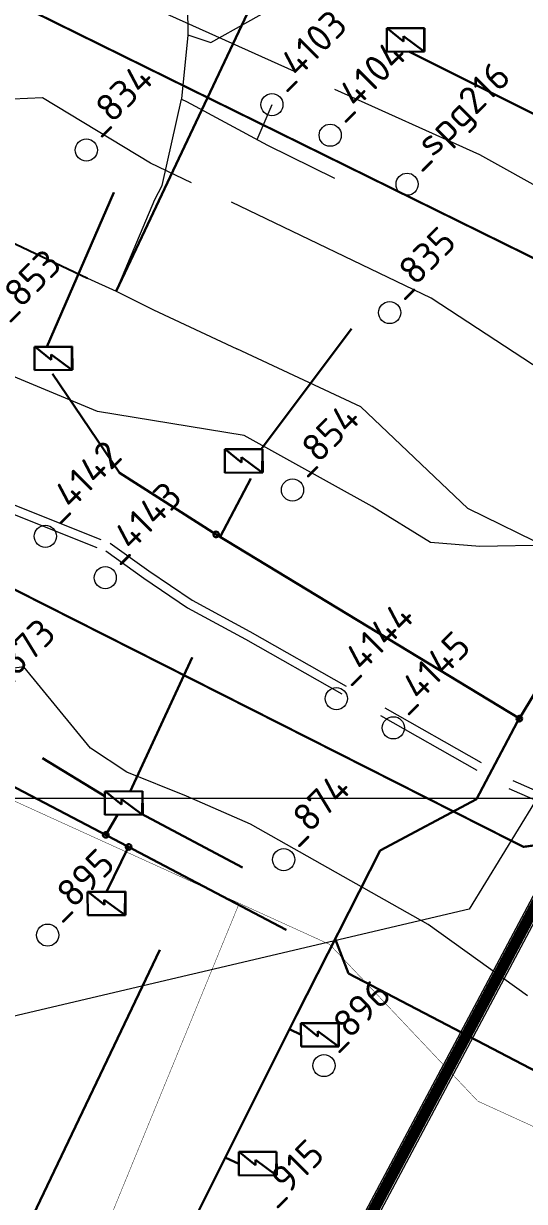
# Model space of a CAD drawing. Header units: millimetres. Extents: x 519 to 9564855, y -810 to 5021775.
# Drawn here: x 9525539 to 9525765, y 5000818 to 5001350 of the extents above; entities that cross this region are included whole.
import ezdxf

# ---------------------------------------------------------------- set-up
doc = ezdxf.new("R2010")
doc.units = ezdxf.units.MM
doc.header["$LTSCALE"] = 2
doc.header["$MEASUREMENT"] = 0
doc.linetypes.add('92051501$0$GROUND1', pattern=[60, 50, -10])
doc.linetypes.add('92051501$0$GROUND2', pattern=[35, 25, -10])
for name, color, linetype in [('GRID_PULKOVO', 7, 'Continuous'), ('OilColl&Flowlines', 3, 'Continuous'), ('OLD WELLS(dr.bfr2000)', 24, 'Continuous'), ('ROAD_FIELD', 255, '92051501$0$GROUND2'), ('ROAD_GROUND', 9, 'Continuous')]:
    doc.layers.add(name, color=color, linetype=linetype)
for name, color, linetype, lineweight in [('WELLS(drilled after 2000y)', 6, 'Continuous', 40), ('Новый водовод', 5, 'g_122_vpr', 30), ('ТХ_Проект. НГ', 244, 'g_122_n', 50), ('ТХ_Сущ. НГ', 244, 'g_122_n', 5), ('Электро', 1, 'Continuous', 30), ('Электроснаб', 1, 'Continuous', 18), ('Электроснабжене', 1, 'Continuous', 18)]:
    doc.layers.add(name, color=color, linetype=linetype, lineweight=lineweight)
doc.styles.add('92051501$0$STANDARD', font='simplex.shx')
doc.styles.add('Elect', font='isocpeur.ttf')
doc.styles.add('Line_GUGK', font='')
doc.styles.get('Line_GUGK').set_extended_font_data('Bm431', italic=True)
doc.linetypes.add('g_122_n', pattern='A,2,-2,3,-0.6,["Н",Line_GUGK,S=2,R=0,X=0,Y=-1],-3,3,-2,8,-2,8,-2,6', length=41.6)
doc.linetypes.add('g_122_vpr', pattern='A,2,-2,3,-0.6,["Впр",Line_GUGK,S=2,R=0,X=0,Y=-1],-6.4,3,-2,8,-2,8,-2,6', length=45)
doc.linetypes.add('WTR_LINE', pattern='A,0.5,-0.2,["W",92051501$0$STANDARD,S=0.1,R=0,X=-0.1,Y=-0.05],-0.05', length=0.75)

msp = doc.modelspace()

# ---------------------------------------------------------------- linework, layer by layer
at = {"layer": 'GRID_PULKOVO', "lineweight": 0}
msp.add_line((9519000, 5001000), (9533000, 5001000), dxfattribs=at)
at = {"layer": 'OilColl&Flowlines', "linetype": '92051501$0$GROUND2', "lineweight": -2, "ltscale": 50}
msp.add_line((9525169.0343, 5001423.92531, 0.92382), (9525568.0041, 5001234.7632, -24.9776), dxfattribs=at)
at = {"layer": 'OilColl&Flowlines', "lineweight": 0}
msp.add_lwpolyline([(9525889.39595, 5001127.51579), (9525858.04301, 5001142.44579), (9525740.19884, 5000949.80272), (9525368.56152, 5000862.39631)], dxfattribs=at)
at = {"layer": 'OLD WELLS(dr.bfr2000)', "lineweight": 0}
for centre in [(9525651.2, 5001313.1), (9525677.5, 5001299.3), (9525567.5, 5001292.6), (9525712.199, 5001277.172), (9525704.3, 5001219.2), (9525660.5, 5001139.1), (9525549, 5001118.2), (9525576, 5001099.5), (9525680.3, 5001044.9), (9525706, 5001031.7), (9525656.5, 5000972.2), (9525550, 5000938.1), (9525674.7, 5000879.2)]:
    msp.add_circle(centre, 5, dxfattribs=at)
at = {"layer": 'ROAD_FIELD', "linetype": '92051501$0$GROUND1', "lineweight": 0}
for points in [[(9525379.637, 5001446.155), (9525443.937, 5001416.255), (9525519.237, 5001390.455), (9525570.037, 5001369.255), (9525744.837, 5001290.655), (9525898.737, 5001204.655)], [(9525797.437, 5001176.855), (9525723.119, 5001225.7282), (9525596.3918, 5001286.72991), (9525547.71912, 5001316.09848), (9525490.637, 5001313.955), (9525441.26324, 5001359.03665), (9525316.42078, 5001424.37146)], [(9525696.49238, 5001131.62698), (9525638.63614, 5001163.74889), (9525572.437, 5001174.555), (9525406.29264, 5001243.59477), (9525298.937, 5001303.655), (9525258.58431, 5001332.36305)], [(9526294.637, 5000645.555), (9526241.32291, 5000676.54365), (9526074.59125, 5000752.18536), (9525766.59049, 5000910.62261), (9525721.737, 5000942.855), (9525641.537, 5000988.155), (9525612.66099, 5001000.79967), (9525585.737, 5001011.755), (9525569.31734, 5001022.58524), (9525539.237, 5001059.255), (9525505.90881, 5001054.71553), (9525440.237, 5001073.055), (9525412.437, 5001092.855), (9525327.937, 5001118.155), (9525247.237, 5001169.955)], [(9525843.99063, 5001096.88293), (9525782.537, 5001114.255), (9525745.037, 5001113.555), (9525722.737, 5001115.455), (9525696.49238, 5001131.62698)]]:
    msp.add_lwpolyline(points, dxfattribs=at)
at = {"layer": 'ROAD_GROUND', "lineweight": 0}
for points in [[(9525963.72589, 5001327.02085), (9525920.937, 5001241.655), (9525661.937, 5000754.355), (9526071.037, 5000543.955)], [(9525969.08979, 5001324.33225), (9525926.26878, 5001238.90232), (9525670.0894, 5000756.90923), (9526073.78115, 5000549.2907)]]:
    msp.add_lwpolyline(points, dxfattribs=at)
at = {"layer": 'ROAD_GROUND', "color": 8, "lineweight": 0, "const_width": 5}
msp.add_lwpolyline([(9525966.40784, 5001325.67655), (9525923.60289, 5001240.27866), (9525666.0132, 5000755.63212), (9526074.35264, 5000545.81875)], dxfattribs=at)
at = {"layer": 'ROAD_GROUND', "linetype": '92051501$0$GROUND2', "lineweight": 0}
for points in [[(9525303.34732, 5001257.69501), (9525426.637, 5001188.555), (9525467.637, 5001162.055), (9525525.837, 5001131.655), (9525576.237, 5001111.555), (9525593.437, 5001099.255), (9525613.137, 5001085.855), (9525639.337, 5001071.755), (9525758.137, 5001004.355), (9525787.83929, 5000991.23603), (9525806.537, 5000982.455), (9525839.737, 5000967.955), (9526102.537, 5000832.555)], [(9525305.30384, 5001261.18386), (9525428.70294, 5001191.98248), (9525469.65292, 5001165.51481), (9525527.50817, 5001135.29489), (9525578.16924, 5001115.09077), (9525595.72553, 5001102.53598), (9525615.21522, 5001089.27904), (9525641.27195, 5001075.25614), (9525759.93647, 5001007.933), (9525789.49774, 5000994.87631), (9525808.18796, 5000986.09881), (9525841.45525, 5000971.56942), (9526104.36902, 5000836.1108)]]:
    msp.add_lwpolyline(points, dxfattribs=at)
at = {"layer": 'WELLS(drilled after 2000y)', "color": 6, "linetype": 'ByBlock', "lineweight": 0, "ltscale": 5, "const_width": 0.2}
msp.add_lwpolyline([(9525000, 5000985.08316), (9525129.97404, 5001193.83582), (9525129.97404, 5001193.83582), (9525340.44892, 5001097.97144), (9525431.91157, 5001056.42043), (9525449.5737, 5001037.52868), (9525675.67765, 5000934.6278), (9525677.27178, 5000933.90294), (9525744.09051, 5000863.14664), (9526124.34331, 5000689.43657), (9526177.94203, 5000632.05907), (9526370.8544, 5000530.5347)], dxfattribs=at)
at = {"layer": 'WELLS(drilled after 2000y)', "color": 6, "linetype": 'ByBlock', "lineweight": 0, "ltscale": 50, "const_width": 0.2, "elevation": 0}
msp.add_lwpolyline([(9525636.16922, 5000951.77676), (9525513.08175, 5000651.58945), (9525541.2148, 5000560.31948), (9525604.00498, 5000523.66869), (9525624.78417, 5000494.38215), (9525628.32955, 5000462.54218), (9525557.54709, 5000325.55582), (9525528.09411, 5000303.05138), (9525417.96897, 5000090.03127)], dxfattribs=at)
at = {"layer": 'Новый водовод', "color": 5, "lineweight": 0, "const_width": 1}
msp.add_lwpolyline([(9524668.31995, 5001438.22292), (9524723.14309, 5001421.77927), (9524738.96758, 5001424.3608), (9525220.87228, 5001262.01961), (9525272.52957, 5001236.55081), (9525268.71005, 5001228.97134), (9525764.67358, 5000977.96715), (9525780.29327, 5000980.06274), (9526277.47282, 5000721.95614)], dxfattribs=at)
at = {"layer": 'Новый водовод', "color": 5, "linetype": 'WTR_LINE', "lineweight": 0, "ltscale": 40, "const_width": 1}
msp.add_lwpolyline([(9525369.11, 5001441.03), (9526129.33348, 5001066.30068), (9526146.57975, 5001040.54091), (9526354.87, 5000946.83)], dxfattribs=at)
at = {"layer": 'ТХ_Проект. НГ', "color": 3, "linetype": 'ByBlock', "lineweight": 30, "ltscale": 0.3}
msp.add_line((9525645.97903, 5001366.62824, -25.2747), (9525580.9308, 5001228.9321, -25.2747), dxfattribs=at)
at = {"layer": 'ТХ_Сущ. НГ', "color": 3, "linetype": 'ByBlock', "lineweight": 15, "ltscale": 0.3}
for p, q in [((9525649.2867, 5001294.7409, -25.381), (9525679.47958, 5001279.85614)), ((9525568.0041, 5001234.7632, -25.9776), (9525580.9308, 5001228.9321, -25.2747)), ((9525580.9308, 5001228.9321, -25.2747), (9525597.8018, 5001220.4708, -25.9513)), ((9525691.36766, 5001176.57226, -24.9513), (9525635.39196, 5001202.83453, -24.9513)), ((9525739.66489, 5001130.78069), (9525691.36766, 5001176.57226, -24.9513)), ((9525825.05504, 5001088.51944), (9525739.66489, 5001130.78069))]:
    msp.add_line(p, q, dxfattribs=at)
msp.add_lwpolyline([(9525609.29039, 5001397.93792), (9525611.71381, 5001391.13506), (9525612.79989, 5001382.94199), (9525613.2009, 5001344.6242)], dxfattribs=at)
for points, elevation in [([(9525613.2009, 5001344.6242), (9525623.6293, 5001341.1692), (9525657.0411, 5001359.8008)], -25.2747), ([(9525613.2009, 5001344.5242), (9525610.4244, 5001315.6654)], -25.6181), ([(9525580.9308, 5001228.9321), (9525598.3816, 5001270.2094), (9525601.6445, 5001276.6105), (9525610.4244, 5001315.5654), (9525612.6084, 5001314.4534), (9525649.1867, 5001294.7409)], -25.2747), ([(9525651.1535, 5001313.0373), (9525644.4368, 5001297.2561)], -24.2102), ([(9525597.8018, 5001220.4708), (9525635.39196, 5001202.83453)], -25.9513)]:
    msp.add_lwpolyline(points, dxfattribs=dict(at, elevation=elevation))
at = {"layer": 'Электро'}
for p, q in [((9525703.01228, 5001347.55964), (9525720.06071, 5001347.66397)), ((9525720.06071, 5001347.66397), (9525720.12541, 5001337.09162)), ((9525703.07698, 5001336.98728), (9525703.01228, 5001347.55964)), ((9525719.96346, 5001347.56552), (9525703.36786, 5001347.46396)), ((9525703.36786, 5001347.46396), (9525710.57964, 5001341.63672)), ((9525710.57964, 5001341.63672), (9525710.5651, 5001344.01196)), ((9525710.5651, 5001344.01196), (9525719.88977, 5001337.12306)), ((9525719.88977, 5001337.12306), (9525719.96346, 5001347.56552)), ((9525720.12541, 5001337.09162), (9525703.07698, 5001336.98728)), ((9525579.82878, 5001273.36189, 0), (9525549.59006, 5001203.69719, 0)), ((9525687.13788, 5001211.86235, 0), (9525646.3742, 5001157.48645, 0)), ((9525544.04905, 5001203.76114, 0), (9525561.09748, 5001203.86547, 0)), ((9525544.11376, 5001193.18879, 0), (9525544.04905, 5001203.76114, 0)), ((9525561.00023, 5001203.76702, 0), (9525544.40463, 5001203.66546, 0)), ((9525544.40463, 5001203.66546, 0), (9525551.61641, 5001197.83823, 0)), ((9525551.61641, 5001197.83823, 0), (9525551.60187, 5001200.21346, 0)), ((9525551.60187, 5001200.21346, 0), (9525560.92654, 5001193.32456, 0)), ((9525560.92654, 5001193.32456, 0), (9525561.00023, 5001203.76702, 0)), ((9525561.09748, 5001203.86547, 0), (9525561.16219, 5001193.29312, 0)), ((9525561.16219, 5001193.29312, 0), (9525544.11376, 5001193.18879, 0)), ((9525629.96567, 5001157.48388, 0), (9525647.0141, 5001157.58822, 0)), ((9525630.03037, 5001146.91153, 0), (9525629.96567, 5001157.48388, 0)), ((9525646.91685, 5001157.48977, 0), (9525630.32125, 5001157.3882, 0)), ((9525630.32125, 5001157.3882, 0), (9525637.53303, 5001151.56097, 0)), ((9525646.84316, 5001147.04731, 0), (9525646.91685, 5001157.48977, 0)), ((9525647.0141, 5001157.58822, 0), (9525647.0788, 5001147.01587, 0)), ((9525637.53303, 5001151.56097, 0), (9525637.51849, 5001153.9362, 0)), ((9525637.51849, 5001153.9362, 0), (9525646.84316, 5001147.04731, 0)), ((9525647.0788, 5001147.01587, 0), (9525630.03037, 5001146.91153, 0)), ((9525615.25214, 5001063.4386, 0), (9525587.28658, 5001002.8994, 0)), ((9525575.78973, 5001003.03296, 0), (9525592.83816, 5001003.1373, 0)), ((9525575.85443, 5000992.46061, 0), (9525575.78973, 5001003.03296, 0)), ((9525592.7409, 5001003.03885, 0), (9525576.1453, 5001002.93729, 0)), ((9525576.1453, 5001002.93729, 0), (9525583.35708, 5000997.11005, 0)), ((9525592.66721, 5000992.59639, 0), (9525592.7409, 5001003.03885, 0)), ((9525592.83816, 5001003.1373, 0), (9525592.90286, 5000992.56495, 0)), ((9525583.35708, 5000997.11005, 0), (9525583.34255, 5000999.48529, 0)), ((9525583.34255, 5000999.48529, 0), (9525592.66721, 5000992.59639, 0)), ((9525592.90286, 5000992.56495, 0), (9525575.85443, 5000992.46061, 0)), ((9525664.29933, 5000898.32403), (9525681.34776, 5000898.42836)), ((9525664.36404, 5000887.75168), (9525664.29933, 5000898.32403)), ((9525681.25051, 5000898.32991), (9525664.65491, 5000898.22835)), ((9525664.65491, 5000898.22835), (9525671.86669, 5000892.40112)), ((9525681.17682, 5000887.88745), (9525681.25051, 5000898.32991)), ((9525681.34776, 5000898.42836), (9525681.41247, 5000887.85601)), ((9525671.86669, 5000892.40112), (9525671.85215, 5000894.77635)), ((9525671.85215, 5000894.77635), (9525681.17682, 5000887.88745)), ((9525681.41247, 5000887.85601), (9525664.36404, 5000887.75168)), ((9525636.28039, 5000840.18705), (9525653.32882, 5000840.29139)), ((9525636.34509, 5000829.6147), (9525636.28039, 5000840.18705)), ((9525653.23157, 5000840.19294), (9525636.63597, 5000840.09138)), ((9525636.63597, 5000840.09138), (9525643.84775, 5000834.26414)), ((9525653.15788, 5000829.75048), (9525653.23157, 5000840.19294)), ((9525653.32882, 5000840.29139), (9525653.39352, 5000829.71904)), ((9525643.84775, 5000834.26414), (9525643.83321, 5000836.63938)), ((9525643.83321, 5000836.63938), (9525653.15788, 5000829.75048)), ((9525653.39352, 5000829.71904), (9525636.34509, 5000829.6147))]:
    msp.add_line(p, q, dxfattribs=at)
at = {"layer": 'Электро', "ltscale": 0.5}
for p, q in [((9525779.47749, 5001303.79538, 0), (9525712.92025, 5001337.04753, 0)), ((9525582.48957, 5001146.82698, 0), (9525552.17916, 5001191.56456, 0)), ((9525626.03657, 5001119.05587, 0), (9525582.48957, 5001146.82698, 0)), ((9525308.60155, 5001123.286, 0), (9525577.01648, 5000982.96469, 0)), ((9525762.85015, 5001035.86954, 0), (9525626.03657, 5001119.05587, 0)), ((9525743.50868, 5000999.53321, 0), (9525761.9007, 5001034.30016, 0)), ((9525743.50868, 5000999.53321, 0), (9525699.97895, 5000976.24567, 0)), ((9525577.01648, 5000982.96469, 0), (9525657.57243, 5000940.49204, 0)), ((9525699.97895, 5000976.24567, 0), (9525662.35257, 5000901.95828, 0)), ((9525662.35257, 5000901.95828, 0), (9525606.34202, 5000790.21027, 0))]:
    msp.add_line(p, q, dxfattribs=at)
at = {"layer": 'Электро', "ltscale": 0.05}
msp.add_line((9525627.83803, 5001117.96054, 0), (9525641.6671, 5001144.36199, 0), dxfattribs=at)
at = {"layer": 'Электро', "ltscale": 0.005}
for p, q in [((9525761.9007, 5001034.30016, 0), (9525774.33057, 5001054.84598, 0)), ((9525547.68665, 5001018.01138, 0), (9525575.80352, 5001000.7783, 0)), ((9525576.23124, 5000983.3752, 0), (9525581.53542, 5000992.49538, 0)), ((9525637.8603, 5000968.71036, 0), (9525592.13554, 5000992.98918, 0)), ((9525576.56009, 5000957.69584, 0), (9525586.54936, 5000977.93853, 0)), ((9525568.03587, 5000957.64367, 0), (9525585.0843, 5000957.74801, 0)), ((9525568.10057, 5000947.07132, 0), (9525568.03587, 5000957.64367, 0)), ((9525584.98705, 5000957.64956, 0), (9525568.39145, 5000957.54799, 0)), ((9525568.39145, 5000957.54799, 0), (9525575.60323, 5000951.72076, 0)), ((9525575.60323, 5000951.72076, 0), (9525575.58869, 5000954.09599, 0)), ((9525575.58869, 5000954.09599, 0), (9525584.91336, 5000947.20709, 0)), ((9525584.91336, 5000947.20709, 0), (9525584.98705, 5000957.64956, 0)), ((9525585.0843, 5000957.74801, 0), (9525585.149, 5000947.17565, 0)), ((9525585.149, 5000947.17565, 0), (9525568.10057, 5000947.07132, 0)), ((9525486.76229, 5000693.15007, 0), (9525600.67288, 5000931.40544, 0))]:
    msp.add_line(p, q, dxfattribs=at)
at = {"layer": 'Электро', "ltscale": 25}
for p, q in [((9525685.75656, 5000920.79499, 0), (9525679.80643, 5000936.4182, 0)), ((9525664.33168, 5000893.03785), (9525659.17654, 5000895.62172, 0)), ((9525636.31274, 5000834.90088), (9525630.1676, 5000837.74528, 0))]:
    msp.add_line(p, q, dxfattribs=at)
at = {"layer": 'Электро', "ltscale": 0.0025}
msp.add_line((9525685.75656, 5000920.79499, 0), (9525780.20048, 5000871.4034, 0), dxfattribs=at)
at = {"layer": 'Электро', "ltscale": 25}
for centre, start, end in [((9525626.03657, 5001119.05587, 0), 162, 342), ((9525626.03657, 5001119.05587, 0), 342, 162), ((9525762.85015, 5001035.86954, 0), 162, 342), ((9525762.85015, 5001035.86954, 0), 342, 162), ((9525576.23124, 5000983.3752, 0), 162, 342), ((9525576.23124, 5000983.3752, 0), 342, 162), ((9525586.54936, 5000977.93853, 0), 162, 342), ((9525586.54936, 5000977.93853, 0), 342, 162)]:
    msp.add_arc(centre, 1.25, start, end, dxfattribs=at)
at = {"layer": 'Электроснаб', "color": 1, "linetype": 'ByBlock', "lineweight": 0}
for p, q in [((9525703.01228, 5001347.55964), (9525720.06071, 5001347.66397)), ((9525720.06071, 5001347.66397), (9525720.12541, 5001337.09162)), ((9525703.07698, 5001336.98728), (9525703.01228, 5001347.55964)), ((9525719.96346, 5001347.56552), (9525703.36786, 5001347.46396)), ((9525703.36786, 5001347.46396), (9525710.57964, 5001341.63672)), ((9525710.57964, 5001341.63672), (9525710.5651, 5001344.01196)), ((9525710.5651, 5001344.01196), (9525719.88977, 5001337.12306)), ((9525719.88977, 5001337.12306), (9525719.96346, 5001347.56552)), ((9525720.12541, 5001337.09162), (9525703.07698, 5001336.98728)), ((9525579.82878, 5001273.36189, 0), (9525549.59006, 5001203.69719, 0)), ((9525687.13788, 5001211.86235, 0), (9525646.3742, 5001157.48645, 0)), ((9525544.04905, 5001203.76114, 0), (9525561.09748, 5001203.86547, 0)), ((9525544.11376, 5001193.18879, 0), (9525544.04905, 5001203.76114, 0)), ((9525561.00023, 5001203.76702, 0), (9525544.40463, 5001203.66546, 0)), ((9525544.40463, 5001203.66546, 0), (9525551.61641, 5001197.83823, 0)), ((9525551.61641, 5001197.83823, 0), (9525551.60187, 5001200.21346, 0)), ((9525551.60187, 5001200.21346, 0), (9525560.92654, 5001193.32456, 0)), ((9525560.92654, 5001193.32456, 0), (9525561.00023, 5001203.76702, 0)), ((9525561.09748, 5001203.86547, 0), (9525561.16219, 5001193.29312, 0)), ((9525561.16219, 5001193.29312, 0), (9525544.11376, 5001193.18879, 0)), ((9525629.96567, 5001157.48388, 0), (9525647.0141, 5001157.58822, 0)), ((9525630.03037, 5001146.91153, 0), (9525629.96567, 5001157.48388, 0)), ((9525646.91685, 5001157.48977, 0), (9525630.32125, 5001157.3882, 0)), ((9525630.32125, 5001157.3882, 0), (9525637.53303, 5001151.56097, 0)), ((9525646.84316, 5001147.04731, 0), (9525646.91685, 5001157.48977, 0)), ((9525647.0141, 5001157.58822, 0), (9525647.0788, 5001147.01587, 0)), ((9525637.53303, 5001151.56097, 0), (9525637.51849, 5001153.9362, 0)), ((9525637.51849, 5001153.9362, 0), (9525646.84316, 5001147.04731, 0)), ((9525647.0788, 5001147.01587, 0), (9525630.03037, 5001146.91153, 0)), ((9525615.25214, 5001063.4386, 0), (9525587.28658, 5001002.8994, 0)), ((9525575.78973, 5001003.03296, 0), (9525592.83816, 5001003.1373, 0)), ((9525575.85443, 5000992.46061, 0), (9525575.78973, 5001003.03296, 0)), ((9525592.7409, 5001003.03885, 0), (9525576.1453, 5001002.93729, 0)), ((9525576.1453, 5001002.93729, 0), (9525583.35708, 5000997.11005, 0)), ((9525592.66721, 5000992.59639, 0), (9525592.7409, 5001003.03885, 0)), ((9525592.83816, 5001003.1373, 0), (9525592.90286, 5000992.56495, 0)), ((9525583.35708, 5000997.11005, 0), (9525583.34255, 5000999.48529, 0)), ((9525583.34255, 5000999.48529, 0), (9525592.66721, 5000992.59639, 0)), ((9525592.90286, 5000992.56495, 0), (9525575.85443, 5000992.46061, 0)), ((9525664.29933, 5000898.32403), (9525681.34776, 5000898.42836)), ((9525664.36404, 5000887.75168), (9525664.29933, 5000898.32403)), ((9525681.25051, 5000898.32991), (9525664.65491, 5000898.22835)), ((9525664.65491, 5000898.22835), (9525671.86669, 5000892.40112)), ((9525681.17682, 5000887.88745), (9525681.25051, 5000898.32991)), ((9525681.34776, 5000898.42836), (9525681.41247, 5000887.85601)), ((9525671.86669, 5000892.40112), (9525671.85215, 5000894.77635)), ((9525671.85215, 5000894.77635), (9525681.17682, 5000887.88745)), ((9525681.41247, 5000887.85601), (9525664.36404, 5000887.75168)), ((9525636.28039, 5000840.18705), (9525653.32882, 5000840.29139)), ((9525636.34509, 5000829.6147), (9525636.28039, 5000840.18705)), ((9525653.23157, 5000840.19294), (9525636.63597, 5000840.09138)), ((9525636.63597, 5000840.09138), (9525643.84775, 5000834.26414)), ((9525653.15788, 5000829.75048), (9525653.23157, 5000840.19294)), ((9525653.32882, 5000840.29139), (9525653.39352, 5000829.71904)), ((9525643.84775, 5000834.26414), (9525643.83321, 5000836.63938)), ((9525643.83321, 5000836.63938), (9525653.15788, 5000829.75048)), ((9525653.39352, 5000829.71904), (9525636.34509, 5000829.6147))]:
    msp.add_line(p, q, dxfattribs=at)
at = {"layer": 'Электроснаб', "color": 1, "linetype": 'ByBlock', "lineweight": 0, "ltscale": 0.5}
for p, q in [((9525779.47749, 5001303.79538, 0), (9525712.92025, 5001337.04753, 0)), ((9525582.48957, 5001146.82698, 0), (9525552.17916, 5001191.56456, 0)), ((9525626.03657, 5001119.05587, 0), (9525582.48957, 5001146.82698, 0)), ((9525308.60155, 5001123.286, 0), (9525577.01648, 5000982.96469, 0)), ((9525762.85015, 5001035.86954, 0), (9525626.03657, 5001119.05587, 0)), ((9525743.50868, 5000999.53321, 0), (9525761.9007, 5001034.30016, 0)), ((9525743.50868, 5000999.53321, 0), (9525699.97895, 5000976.24567, 0)), ((9525577.01648, 5000982.96469, 0), (9525657.57243, 5000940.49204, 0)), ((9525699.97895, 5000976.24567, 0), (9525662.35257, 5000901.95828, 0)), ((9525662.35257, 5000901.95828, 0), (9525606.34202, 5000790.21027, 0))]:
    msp.add_line(p, q, dxfattribs=at)
at = {"layer": 'Электроснаб', "color": 1, "linetype": 'ByBlock', "lineweight": 0, "ltscale": 0.05}
msp.add_line((9525627.83803, 5001117.96054, 0), (9525641.6671, 5001144.36199, 0), dxfattribs=at)
at = {"layer": 'Электроснаб', "color": 1, "linetype": 'ByBlock', "lineweight": 0, "ltscale": 0.005}
for p, q in [((9525761.9007, 5001034.30016, 0), (9525774.33057, 5001054.84598, 0)), ((9525547.68665, 5001018.01138, 0), (9525575.80352, 5001000.7783, 0)), ((9525576.23124, 5000983.3752, 0), (9525581.53542, 5000992.49538, 0)), ((9525637.8603, 5000968.71036, 0), (9525592.13554, 5000992.98918, 0)), ((9525576.56009, 5000957.69584, 0), (9525586.54936, 5000977.93853, 0)), ((9525568.03587, 5000957.64367, 0), (9525585.0843, 5000957.74801, 0)), ((9525568.10057, 5000947.07132, 0), (9525568.03587, 5000957.64367, 0)), ((9525584.98705, 5000957.64956, 0), (9525568.39145, 5000957.54799, 0)), ((9525568.39145, 5000957.54799, 0), (9525575.60323, 5000951.72076, 0)), ((9525575.60323, 5000951.72076, 0), (9525575.58869, 5000954.09599, 0)), ((9525575.58869, 5000954.09599, 0), (9525584.91336, 5000947.20709, 0)), ((9525584.91336, 5000947.20709, 0), (9525584.98705, 5000957.64956, 0)), ((9525585.0843, 5000957.74801, 0), (9525585.149, 5000947.17565, 0)), ((9525585.149, 5000947.17565, 0), (9525568.10057, 5000947.07132, 0)), ((9525486.76229, 5000693.15007, 0), (9525600.67288, 5000931.40544, 0))]:
    msp.add_line(p, q, dxfattribs=at)
at = {"layer": 'Электроснаб', "color": 1, "linetype": 'ByBlock', "lineweight": 0, "ltscale": 25}
for p, q in [((9525685.75656, 5000920.79499, 0), (9525679.80643, 5000936.4182, 0)), ((9525664.33168, 5000893.03785), (9525659.17654, 5000895.62172, 0)), ((9525636.31274, 5000834.90088), (9525630.1676, 5000837.74528, 0))]:
    msp.add_line(p, q, dxfattribs=at)
at = {"layer": 'Электроснаб', "color": 1, "linetype": 'ByBlock', "lineweight": 0, "ltscale": 0.0025}
msp.add_line((9525685.75656, 5000920.79499, 0), (9525780.20048, 5000871.4034, 0), dxfattribs=at)
at = {"layer": 'Электроснаб', "color": 1, "linetype": 'ByBlock', "lineweight": 0, "ltscale": 25}
for centre, start, end in [((9525626.03657, 5001119.05587, 0), 162, 342), ((9525626.03657, 5001119.05587, 0), 342, 162), ((9525762.85015, 5001035.86954, 0), 162, 342), ((9525762.85015, 5001035.86954, 0), 342, 162), ((9525576.23124, 5000983.3752, 0), 162, 342), ((9525576.23124, 5000983.3752, 0), 342, 162), ((9525586.54936, 5000977.93853, 0), 162, 342), ((9525586.54936, 5000977.93853, 0), 342, 162)]:
    msp.add_arc(centre, 1.25, start, end, dxfattribs=at)
at = {"layer": 'Электроснабжене', "color": 1, "linetype": 'ByBlock', "lineweight": 0}
for p, q in [((9525703.01228, 5001347.55964), (9525720.06071, 5001347.66397)), ((9525720.06071, 5001347.66397), (9525720.12541, 5001337.09162)), ((9525703.07698, 5001336.98728), (9525703.01228, 5001347.55964)), ((9525719.96346, 5001347.56552), (9525703.36786, 5001347.46396)), ((9525703.36786, 5001347.46396), (9525710.57964, 5001341.63672)), ((9525710.57964, 5001341.63672), (9525710.5651, 5001344.01196)), ((9525710.5651, 5001344.01196), (9525719.88977, 5001337.12306)), ((9525719.88977, 5001337.12306), (9525719.96346, 5001347.56552)), ((9525720.12541, 5001337.09162), (9525703.07698, 5001336.98728)), ((9525579.82878, 5001273.36189, 0), (9525549.59006, 5001203.69719, 0)), ((9525687.13788, 5001211.86235, 0), (9525646.3742, 5001157.48645, 0)), ((9525544.04905, 5001203.76114, 0), (9525561.09748, 5001203.86547, 0)), ((9525544.11376, 5001193.18879, 0), (9525544.04905, 5001203.76114, 0)), ((9525561.00023, 5001203.76702, 0), (9525544.40463, 5001203.66546, 0)), ((9525544.40463, 5001203.66546, 0), (9525551.61641, 5001197.83823, 0)), ((9525551.61641, 5001197.83823, 0), (9525551.60187, 5001200.21346, 0)), ((9525551.60187, 5001200.21346, 0), (9525560.92654, 5001193.32456, 0)), ((9525560.92654, 5001193.32456, 0), (9525561.00023, 5001203.76702, 0)), ((9525561.09748, 5001203.86547, 0), (9525561.16219, 5001193.29312, 0)), ((9525561.16219, 5001193.29312, 0), (9525544.11376, 5001193.18879, 0)), ((9525629.96567, 5001157.48388, 0), (9525647.0141, 5001157.58822, 0)), ((9525630.03037, 5001146.91153, 0), (9525629.96567, 5001157.48388, 0)), ((9525646.91685, 5001157.48977, 0), (9525630.32125, 5001157.3882, 0)), ((9525630.32125, 5001157.3882, 0), (9525637.53303, 5001151.56097, 0)), ((9525646.84316, 5001147.04731, 0), (9525646.91685, 5001157.48977, 0)), ((9525647.0141, 5001157.58822, 0), (9525647.0788, 5001147.01587, 0)), ((9525637.53303, 5001151.56097, 0), (9525637.51849, 5001153.9362, 0)), ((9525637.51849, 5001153.9362, 0), (9525646.84316, 5001147.04731, 0)), ((9525647.0788, 5001147.01587, 0), (9525630.03037, 5001146.91153, 0)), ((9525615.25214, 5001063.4386, 0), (9525587.28658, 5001002.8994, 0)), ((9525575.78973, 5001003.03296, 0), (9525592.83816, 5001003.1373, 0)), ((9525575.85443, 5000992.46061, 0), (9525575.78973, 5001003.03296, 0)), ((9525592.7409, 5001003.03885, 0), (9525576.1453, 5001002.93729, 0)), ((9525576.1453, 5001002.93729, 0), (9525583.35708, 5000997.11005, 0)), ((9525592.66721, 5000992.59639, 0), (9525592.7409, 5001003.03885, 0)), ((9525592.83816, 5001003.1373, 0), (9525592.90286, 5000992.56495, 0)), ((9525583.35708, 5000997.11005, 0), (9525583.34255, 5000999.48529, 0)), ((9525583.34255, 5000999.48529, 0), (9525592.66721, 5000992.59639, 0)), ((9525592.90286, 5000992.56495, 0), (9525575.85443, 5000992.46061, 0)), ((9525664.29933, 5000898.32403), (9525681.34776, 5000898.42836)), ((9525664.36404, 5000887.75168), (9525664.29933, 5000898.32403)), ((9525681.25051, 5000898.32991), (9525664.65491, 5000898.22835)), ((9525664.65491, 5000898.22835), (9525671.86669, 5000892.40112)), ((9525681.17682, 5000887.88745), (9525681.25051, 5000898.32991)), ((9525681.34776, 5000898.42836), (9525681.41247, 5000887.85601)), ((9525671.86669, 5000892.40112), (9525671.85215, 5000894.77635)), ((9525671.85215, 5000894.77635), (9525681.17682, 5000887.88745)), ((9525681.41247, 5000887.85601), (9525664.36404, 5000887.75168)), ((9525636.28039, 5000840.18705), (9525653.32882, 5000840.29139)), ((9525636.34509, 5000829.6147), (9525636.28039, 5000840.18705)), ((9525653.23157, 5000840.19294), (9525636.63597, 5000840.09138)), ((9525636.63597, 5000840.09138), (9525643.84775, 5000834.26414)), ((9525653.15788, 5000829.75048), (9525653.23157, 5000840.19294)), ((9525653.32882, 5000840.29139), (9525653.39352, 5000829.71904)), ((9525643.84775, 5000834.26414), (9525643.83321, 5000836.63938)), ((9525643.83321, 5000836.63938), (9525653.15788, 5000829.75048)), ((9525653.39352, 5000829.71904), (9525636.34509, 5000829.6147))]:
    msp.add_line(p, q, dxfattribs=at)
at = {"layer": 'Электроснабжене', "color": 1, "linetype": 'ByBlock', "lineweight": 0, "ltscale": 0.5}
for p, q in [((9525779.47749, 5001303.79538, 0), (9525712.92025, 5001337.04753, 0)), ((9525582.48957, 5001146.82698, 0), (9525552.17916, 5001191.56456, 0)), ((9525626.03657, 5001119.05587, 0), (9525582.48957, 5001146.82698, 0)), ((9525308.60155, 5001123.286, 0), (9525577.01648, 5000982.96469, 0)), ((9525762.85015, 5001035.86954, 0), (9525626.03657, 5001119.05587, 0)), ((9525743.50868, 5000999.53321, 0), (9525761.9007, 5001034.30016, 0)), ((9525743.50868, 5000999.53321, 0), (9525699.97895, 5000976.24567, 0)), ((9525577.01648, 5000982.96469, 0), (9525657.57243, 5000940.49204, 0)), ((9525699.97895, 5000976.24567, 0), (9525662.35257, 5000901.95828, 0)), ((9525662.35257, 5000901.95828, 0), (9525606.34202, 5000790.21027, 0))]:
    msp.add_line(p, q, dxfattribs=at)
at = {"layer": 'Электроснабжене', "color": 1, "linetype": 'ByBlock', "lineweight": 0, "ltscale": 0.05}
msp.add_line((9525627.83803, 5001117.96054, 0), (9525641.6671, 5001144.36199, 0), dxfattribs=at)
at = {"layer": 'Электроснабжене', "color": 1, "linetype": 'ByBlock', "lineweight": 0, "ltscale": 0.005}
for p, q in [((9525761.9007, 5001034.30016, 0), (9525774.33057, 5001054.84598, 0)), ((9525547.68665, 5001018.01138, 0), (9525575.80352, 5001000.7783, 0)), ((9525576.23124, 5000983.3752, 0), (9525581.53542, 5000992.49538, 0)), ((9525637.8603, 5000968.71036, 0), (9525592.13554, 5000992.98918, 0)), ((9525576.56009, 5000957.69584, 0), (9525586.54936, 5000977.93853, 0)), ((9525568.03587, 5000957.64367, 0), (9525585.0843, 5000957.74801, 0)), ((9525568.10057, 5000947.07132, 0), (9525568.03587, 5000957.64367, 0)), ((9525584.98705, 5000957.64956, 0), (9525568.39145, 5000957.54799, 0)), ((9525568.39145, 5000957.54799, 0), (9525575.60323, 5000951.72076, 0)), ((9525575.60323, 5000951.72076, 0), (9525575.58869, 5000954.09599, 0)), ((9525575.58869, 5000954.09599, 0), (9525584.91336, 5000947.20709, 0)), ((9525584.91336, 5000947.20709, 0), (9525584.98705, 5000957.64956, 0)), ((9525585.0843, 5000957.74801, 0), (9525585.149, 5000947.17565, 0)), ((9525585.149, 5000947.17565, 0), (9525568.10057, 5000947.07132, 0)), ((9525486.76229, 5000693.15007, 0), (9525600.67288, 5000931.40544, 0))]:
    msp.add_line(p, q, dxfattribs=at)
at = {"layer": 'Электроснабжене', "color": 1, "linetype": 'ByBlock', "lineweight": 0, "ltscale": 25}
for p, q in [((9525685.75656, 5000920.79499, 0), (9525679.80643, 5000936.4182, 0)), ((9525664.33168, 5000893.03785), (9525659.17654, 5000895.62172, 0)), ((9525636.31274, 5000834.90088), (9525630.1676, 5000837.74528, 0))]:
    msp.add_line(p, q, dxfattribs=at)
at = {"layer": 'Электроснабжене', "color": 1, "linetype": 'ByBlock', "lineweight": 0, "ltscale": 0.0025}
msp.add_line((9525685.75656, 5000920.79499, 0), (9525780.20048, 5000871.4034, 0), dxfattribs=at)
at = {"layer": 'Электроснабжене', "color": 1, "linetype": 'ByBlock', "lineweight": 0, "ltscale": 25}
for centre, start, end in [((9525626.03657, 5001119.05587, 0), 162, 342), ((9525626.03657, 5001119.05587, 0), 342, 162), ((9525762.85015, 5001035.86954, 0), 162, 342), ((9525762.85015, 5001035.86954, 0), 342, 162), ((9525576.23124, 5000983.3752, 0), 162, 342), ((9525576.23124, 5000983.3752, 0), 342, 162), ((9525586.54936, 5000977.93853, 0), 162, 342), ((9525586.54936, 5000977.93853, 0), 342, 162)]:
    msp.add_arc(centre, 1.25, start, end, dxfattribs=at)

# ---------------------------------------------------------------- texts
at = {"layer": 'OLD WELLS(dr.bfr2000)', "lineweight": 0, "style": 'Elect'}
for s, p in [(' _4103', (9525651.2, 5001313.1)), (' _4104', (9525677.5, 5001299.3)), (' _spg216', (9525712.199, 5001277.172)), (' _834', (9525567.5, 5001292.6)), (' _835', (9525704.3, 5001219.2)), (' _853', (9525526.3, 5001209.1)), (' _854', (9525660.5, 5001139.1)), (' _4142', (9525549, 5001118.2)), (' _4143', (9525576, 5001099.5)), (' _4144', (9525680.3, 5001044.9)), (' _873', (9525523.9, 5001042.6)), (' _4145', (9525706, 5001031.7)), (' _874', (9525656.5, 5000972.2)), (' _895', (9525550, 5000938.1)), (' _896', (9525674.7, 5000879.2)), (' _915', (9525646.8, 5000809.1))]:
    msp.add_text(s, height=12.5, rotation=44.9999999, dxfattribs=at).set_placement(p)

doc.saveas('drawing.dxf')
